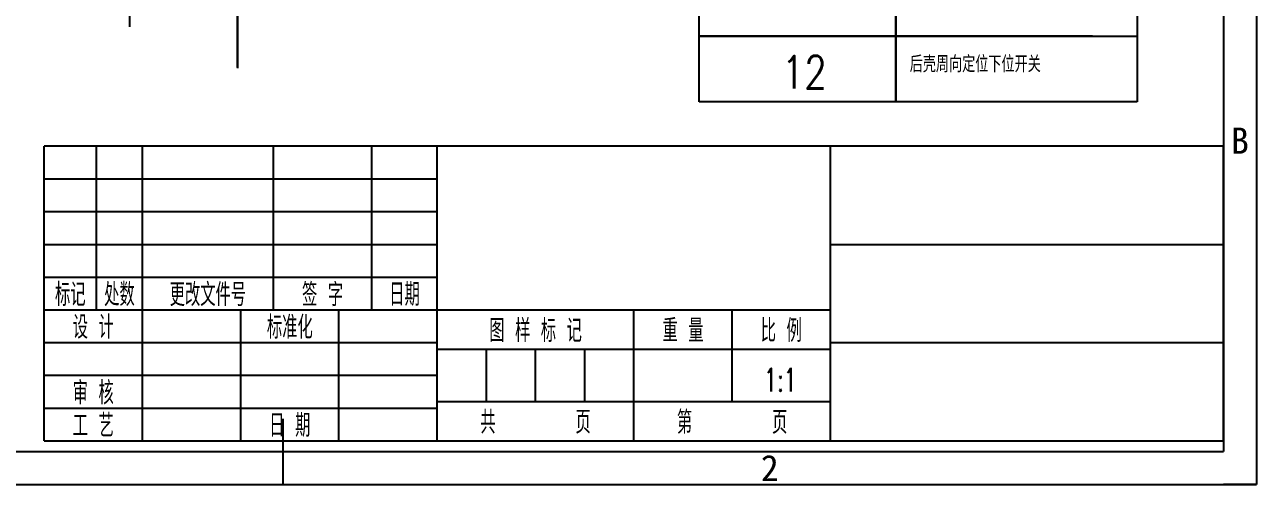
# Model space of a CAD drawing. Header units: millimetres. Extents: x -25 to 272, y -5 to 205.
# Drawn here: x 84 to 272, y -5 to 65.2 of the extents above; entities that cross this region are included whole.
import ezdxf
from ezdxf.enums import TextEntityAlignment as Align

# ---------------------------------------------------------------- set-up
doc = ezdxf.new("R2010")
doc.units = ezdxf.units.MM
doc.header["$LTSCALE"] = 10
doc.linetypes.add('EB_DASHDOT', pattern=[39, 30, -3, 3, -3])
doc.linetypes.add('EB_DASHDOTDOT', pattern=[45, 30, -3, 3, -3, 3, -3])
for name, color, linetype in [('1轮廓实线层', 7, 'Continuous'), ('2细线层', 4, 'Continuous'), ('6文字层', 3, 'Continuous'), ('图框层', 7, 'Continuous')]:
    doc.layers.add(name, color=color, linetype=linetype)
doc.layers.add('CAXA1', color=7, linetype='EB_DASHDOT', lineweight=25)
doc.styles.add('PC_TEXTSTYLE', font='romans.shx', dxfattribs={"width": 0.8, "bigfont": 'hzfs.shx'})

# ---------------------------------------------------------------- blocks, each defined once
blk = doc.blocks.new('PC_TITLE_BLOCK')
at = {"layer": '1轮廓实线层'}
for p, q in [((0, 45), (-180, 45)), ((-180, 0), (-180, 45)), ((-172, 20), (-172, 45)), ((-165, 20), (-165, 45)), ((-145, 20), (-145, 45)), ((-130, 20), (-130, 45)), ((-120, 0), (-120, 45)), ((-60, 30), (0, 30)), ((-180, 20), (-60, 20)), ((-165, 0), (-165, 20)), ((-150, 0), (-150, 20)), ((-135, 0), (-135, 20)), ((-60, 15), (0, 15)), ((-180, 0), (0, 0))]:
    blk.add_line(p, q, dxfattribs=at)
at = {"layer": '1轮廓实线层', "color": 7}
for p, q in [((-60, 0), (-60, 45)), ((-180, 25), (-120, 25))]:
    blk.add_line(p, q, dxfattribs=at)
at = {"layer": '2细线层'}
for p, q in [((-180, 40), (-120, 40)), ((-180, 35), (-120, 35)), ((-180, 30), (-120, 30)), ((-90, 0), (-90, 20)), ((-75, 6), (-75, 20)), ((-180, 15), (-120, 15)), ((-120, 14), (-60, 14)), ((-112.5, 6), (-112.5, 14)), ((-105, 6), (-105, 14)), ((-97.5, 6), (-97.5, 14)), ((-180, 10), (-120, 10)), ((-120, 6), (-60, 6)), ((-180, 5), (-120, 5))]:
    blk.add_line(p, q, dxfattribs=at)
at = {"layer": '图框层'}
blk.add_line((0, 0), (0, 45), dxfattribs=at)
at = {"layer": '6文字层', "style": 'PC_TEXTSTYLE', "width": 0.667}
for s, p in [('处数', (-168.5, 22.5)), (' 更改文件号 ', (-155, 22.5)), (' 签 字 ', (-137.5, 22.5)), ('标记', (-176, 22.5)), (' 日期 ', (-125, 22.5)), (' 设 计 ', (-172.5, 17.51)), (' 标准化 ', (-142.5, 17.51)), (' 图 样 标 记 ', (-105, 17)), (' 重 量 ', (-82.5, 17)), (' 比 例 ', (-67.5, 17)), (' 审 核 ', (-172.5, 7.5)), (' 工 艺 ', (-172.5, 2.5)), (' 日 期 ', (-142.5, 2.5)), ('共       页', (-105, 3)), ('第       页', (-75, 3))]:
    blk.add_text(s, height=3.5, dxfattribs=at).set_placement(p, align=Align.MIDDLE)
at = {"layer": '6文字层', "style": 'PC_TEXTSTYLE', "flags": 8}
for tag, height, width, p, p2 in [('企业名称', 5, 1.98445, (-54.29, 34.82), (-5.27, 34.82)), ('产品名称或材料标记', 7, 0.600652, (-113.46, 28.64), (-66.42, 28.64)), ('图样名称', 5, 2.004495, (-54.79, 19.98), (-5.27, 19.98)), ('标准化', 3.5, 1.023147, (-133.83, 15.37), (-120.75, 15.37)), ('重量', 3.5, 1.408247, (-88.46, 7.54), (-76.55, 7.54)), ('比例', 3.5, 1.385287, (-73.35, 7.54), (-61.93, 7.54)), ('图样代号', 5, 2.006536, (-54.79, 5.63), (-5.52, 5.63)), ('审核', 3.5, 1.579393, (-163.99, 5.37), (-150.63, 5.37)), ('工艺', 3.5, 1.621807, (-164.21, 0.37), (-150.89, 0.37)), ('日期', 3.5, 1.560088, (-133.83, 0.37), (-120.75, 0.37)), ('共几页', 3.5, 0.557144, (-108.07, 0.63), (-101.05, 0.63))]:
    blk.add_attdef(tag, text='', height=height, dxfattribs=dict(at, width=width)).set_placement(p, p2, align=Align.FIT)
at = {"layer": '6文字层', "style": 'PC_TEXTSTYLE', "width": 4.379073, "flags": 8}
blk.add_attdef('设计', text='', height=3.5, rotation=358.4644, dxfattribs=at).set_placement((-164.23, 15.37), (-150.37, 15), align=Align.FIT)
at = {"layer": '6文字层', "color": 3, "style": 'PC_TEXTSTYLE', "width": 0.56476, "flags": 8}
blk.add_attdef('第几页', text='', height=3.5, dxfattribs=at).set_placement((-78.29, 0.75), (-71.16, 0.75), align=Align.FIT)
at = {"layer": '6文字层', "ltscale": 10, "style": 'PC_TEXTSTYLE', "flags": 1}
blk.add_attdef('图纸张数', (-58.68, -0.49), '', height=2.5, dxfattribs=at)

msp = doc.modelspace()

# ---------------------------------------------------------------- linework, layer by layer
at = {"layer": '1轮廓实线层'}
for p, q in [((267, 200), (267, 0)), ((253.82, 183.45), (253.82, 53.45)), ((186.99, 63.45), (186.99, 73.45)), ((216.99, 73.45), (216.99, 63.45)), ((216.99, 63.45), (216.99, 73.45)), ((216.99, 63.45), (186.99, 63.45)), ((186.99, 63.45), (216.99, 63.45)), ((186.99, 53.45), (186.99, 63.45)), ((216.99, 63.45), (216.99, 53.45)), ((246.99, 63.45), (216.99, 63.45)), ((216.99, 63.45), (246.99, 63.45)), ((216.99, 53.45), (216.99, 63.45)), ((246.99, 63.45), (253.82, 63.45)), ((216.99, 53.45), (186.99, 53.45)), ((253.82, 53.45), (216.99, 53.45)), ((123.5, -5), (123.5, 5)), ((0, 0), (267, 0))]:
    msp.add_line(p, q, dxfattribs=at)
at = {"layer": '1轮廓实线层', "linetype": 'EB_DASHDOTDOT', "lineweight": 25}
msp.add_line((100.05, 123.55), (100.05, 64.89), dxfattribs=at)
at = {"layer": '1轮廓实线层', "linetype": 'EB_DASHDOTDOT'}
msp.add_line((116.5, 58.69), (116.5, 75.6), dxfattribs=at)
at = {"layer": '2细线层'}
for p, q in [((272, 205), (272, -5)), ((123.5, -5), (123.5, 0)), ((-25, -5), (272, -5)), ((272, -5), (267, -5))]:
    msp.add_line(p, q, dxfattribs=at)
at = {"layer": 'CAXA1', "linetype": 'EB_DASHDOTDOT', "lineweight": 25}
msp.add_line((116.5, 77.69), (116.5, 58.59), dxfattribs=at)

# ---------------------------------------------------------------- block references
at = {"layer": '图框层'}
ref = msp.add_blockref('PC_TITLE_BLOCK', (267, 1.66), dxfattribs=at)
ref.add_attrib('比例', '1:1', dxfattribs={"layer": '6文字层', "height": 3.5, "style": 'PC_TEXTSTYLE', "width": 0.667}).set_placement((199.36, 9.21), align=Align.CENTER)

# ---------------------------------------------------------------- texts
at = {"layer": '6文字层'}
for s, p in [('B', (269.5, 47.5)), ('2', (197.75, -2.5))]:
    msp.add_text(s, height=4, dxfattribs=at).set_placement(p, align=Align.MIDDLE)
at = {"layer": '6文字层', "attachment_point": 1, "style": 'PC_TEXTSTYLE'}
for s, insert, char_height in [('12', (199.58, 60.44), 5), ('后壳周向定位下位开关', (219.1, 60.44), 2.5)]:
    msp.add_mtext(s, dxfattribs=dict(at, insert=insert, char_height=char_height))

doc.saveas('drawing.dxf')
